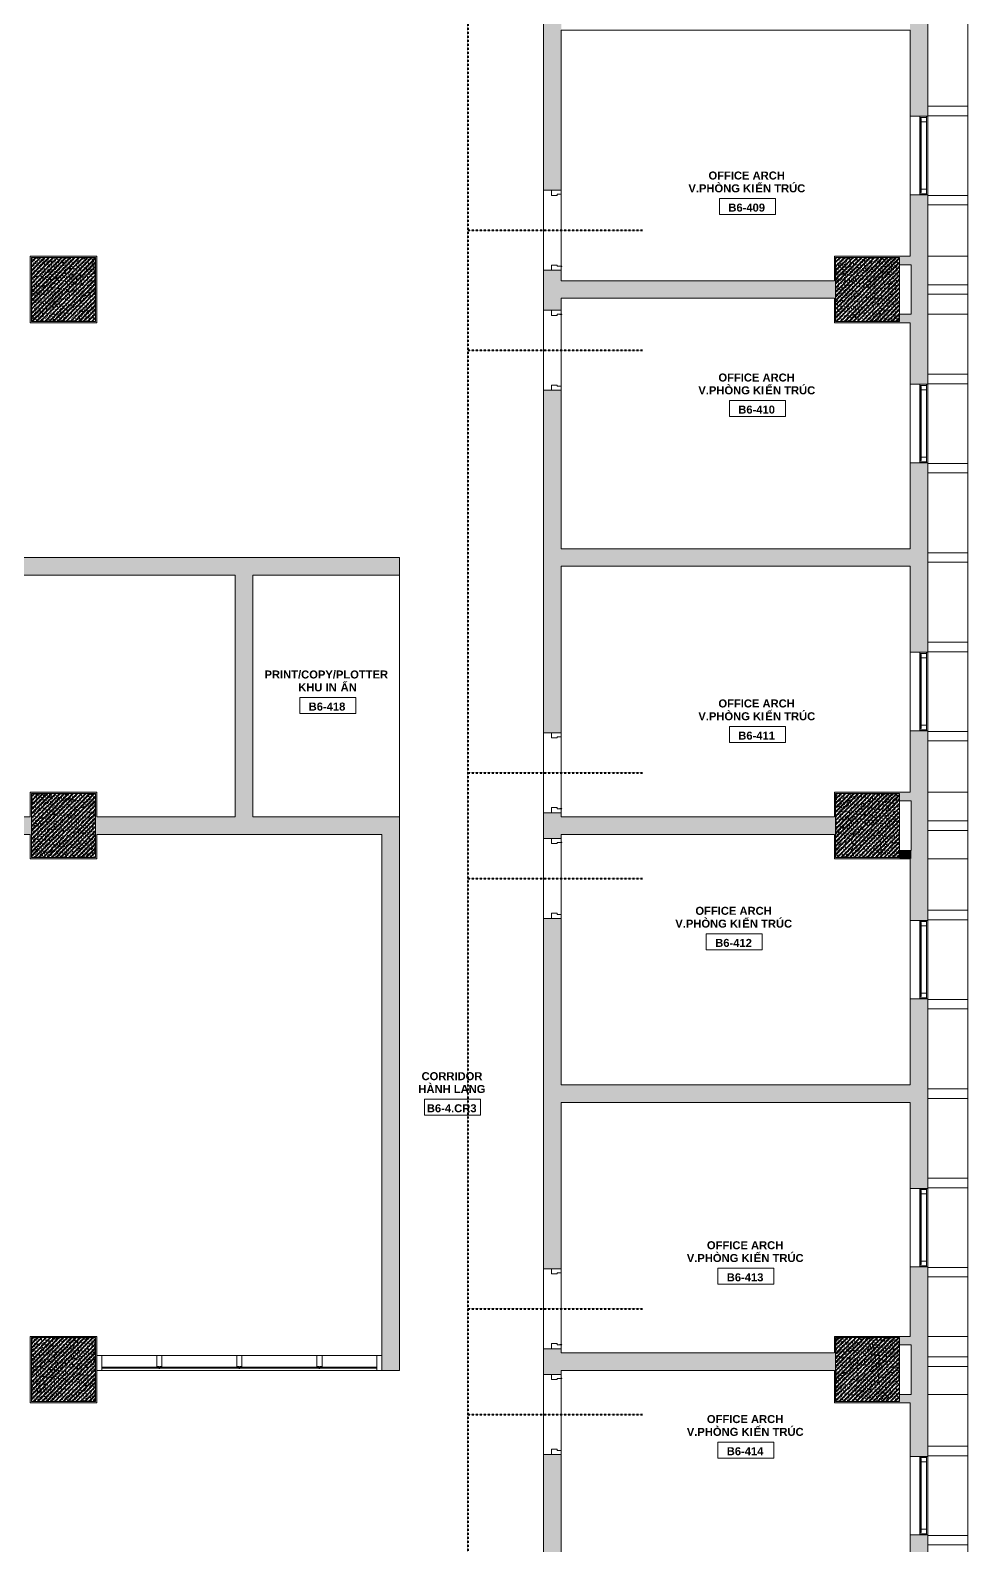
# Model space of a CAD drawing. Header units: millimetres. Extents: x -32790 to 17860, y 16874 to 75497.
# Drawn here: x 6145 to 17860, y 31745 to 50687 of the extents above; entities that cross this region are included whole.
import ezdxf

# ---------------------------------------------------------------- set-up
doc = ezdxf.new("R2010")
doc.units = ezdxf.units.MM
doc.linetypes.add('dash 1-1', pattern=[2, 1, -1])
for name, color, linetype, lineweight in [('A-AREA-IDEN', 2, 'Continuous', 9), ('A-DETL', 90, 'Continuous', 5), ('A-DOOR', 31, 'Continuous', 5), ('A-DOOR-FRAM', 31, 'Continuous', 5), ('A-FLOR', 192, 'Continuous', 5), ('A-GLAZ', 151, 'Continuous', 5), ('A-GLAZ-CURT', 52, 'Continuous', 5), ('A-GLAZ-CWMG', 51, 'Continuous', 5), ('A-WALL', 113, 'Continuous', 5), ('A-WALL-PATT', 111, 'Continuous', 5), ('S-COLS', 52, 'Continuous', 5)]:
    doc.layers.add(name, color=color, linetype=linetype, lineweight=lineweight)
doc.styles.add('Arial_B', font='arialbd.ttf', dxfattribs={"height": 100})
doc.styles.add('Arial_B_1', font='arialbd.ttf', dxfattribs={"height": 100})
pattern_1 = [(50, (0, 0), (63.763904, -5.57885), [6.668, -73.343]), (355, (0, 0), (-12.33488, 66.86951), [5.334, -58.674]), (100.451, (5.314, -0.465), (51.43036, 61.29098), [5.667, -62.332]), (46.184, (0, 17.78), (94.87722, -14.71484), [10.001, -110.014]), (96.636, (7.91, 16.55), (83.09115, 86.5993), [8.5, -93.497]), (351.184, (0, 17.78), (83.09204, 86.59928), [8.001, -88.011]), (21, (8.89, 13.335), (53.064487, -35.792726), [6.667, -73.342]), (326, (8.89, 13.335), (21.63066, 64.46546), [5.334, -58.674]), (71.451, (13.31, 10.35), (74.69646, 28.67237), [5.667, -62.332]), (37.5, (0, 0), (1.080413, 29.594271), [1.676, -56.286, 1.676, -57.887, -58.896]), (37.5, (0, 0), (1.080413, 29.594271), [-117.526, 1.676, -57.22]), (7.5, (0, 0), (23.386368, 35.063507), [1.676, -32.283, 1.676, -54.953, -22.447]), (7.5, (0, 0), (23.386368, 35.063507), [-90.589, 1.676, -20.771]), (327.5, (-19.825, 0), (47.456567, -2.005468), [1.676, -20.549, 1.676, -67.666, -92.011]), (327.5, (-19.825, 0), (47.456567, -2.005468), [-91.567, 1.676, -90.335]), (317.5, (-28.715, 0), (51.844948, 8.89904), [1.676, -27.216, 1.676, -44.374, -65.342]), (317.5, (-28.715, 0), (51.844948, 8.89904), [-74.943, 1.676, -63.665]), (45, (0, 0), (-26.715908, 26.715908), []), (45, (0, 10.89), (-26.715908, 26.715908), [])]

# ---------------------------------------------------------------- blocks, each defined once
blk = doc.blocks.new('M_Concrete-Square-Column - C1 - 800 X 800-V3-4th Traffic Floor Plan - Pedestrian')
at = {"layer": 'S-COLS'}
h = blk.add_hatch(dxfattribs=at)
h.set_pattern_fill('FP_6', color=256, style=0, pattern_type=2)
h.set_pattern_definition([(50, (-16610.066, -33947), (63.763904, -5.57885), [6.667, -73.342]), (355, (-16610.066, -33947), (-12.33488, 66.86951), [5.334, -58.674]), (100.451, (-16604.75, -33947.465), (51.43036, 61.29098), [5.667, -62.332]), (46.184, (-16610.066, -33929.22), (94.87722, -14.71484), [10.001, -110.014]), (96.636, (-16602.16, -33930.45), (83.09115, 86.5993), [8.5, -93.497]), (351.184, (-16610.07, -33929.22), (83.09204, 86.59928), [8.001, -88.011]), (21, (-16601.176, -33933.665), (53.06449, -35.792726), [6.667, -73.342]), (326, (-16601.176, -33933.665), (21.63066, 64.46546), [5.334, -58.674]), (71.451, (-16596.754, -33936.65), (74.69646, 28.67237), [5.667, -62.332]), (37.5, (-16610.066, -33947), (1.080413, 29.594271), [1.676, -56.286, 1.676, -57.887, -58.896]), (37.5, (-16610.066, -33947), (1.080413, 29.594271), [-117.526, 1.676, -57.22]), (7.5, (-16610.066, -33947), (23.386368, 35.063507), [1.676, -32.283, 1.676, -54.953, -22.447]), (7.5, (-16610.066, -33947), (23.386368, 35.063507), [-90.589, 1.676, -20.771]), (327.5, (-16629.89, -33947), (47.456567, -2.005468), [1.676, -20.549, 1.676, -67.666, -92.012]), (327.5, (-16629.89, -33947), (47.456567, -2.005468), [-91.567, 1.676, -90.335]), (317.5, (-16638.78, -33947), (51.844948, 8.89904), [1.676, -27.216, 1.676, -44.374, -65.341]), (317.5, (-16638.78, -33947), (51.844948, 8.89904), [-74.943, 1.676, -63.665]), (45, (-16610.066, -33947), (-26.716616, 26.716616), []), (45, (-16610.066, -33936.11), (-26.716616, 26.716616), [])])
h.paths.add_polyline_path([(400, -400), (400, 400), (-400, 400), (-400, -400)])
at = {"layer": 'S-COLS', "lineweight": 15}
for p, q in [((400, 400), (-400, 400)), ((-400, 400), (-400, -400)), ((400, -400), (400, 400)), ((-400, -400), (400, -400))]:
    blk.add_line(p, q, dxfattribs=at)
blk = doc.blocks.new('M_Concrete-Square-Column - C1 - 800 X 800-10465290-4th Traffic Floor Plan - Pedestrian')
at = {"layer": 'S-COLS'}
h = blk.add_hatch(dxfattribs=at)
h.set_pattern_fill('FP_14', color=256, style=0, pattern_type=2)
h.set_pattern_definition([(50, (-16610.066, -40747), (63.763904, -5.57885), [6.667, -73.342]), (355, (-16610.066, -40747), (-12.33488, 66.86951), [5.334, -58.674]), (100.451, (-16604.75, -40747.465), (51.43036, 61.29098), [5.667, -62.332]), (46.184, (-16610.066, -40729.22), (94.87722, -14.71484), [10.001, -110.014]), (96.636, (-16602.16, -40730.45), (83.09115, 86.5993), [8.5, -93.497]), (351.184, (-16610.07, -40729.22), (83.09204, 86.59928), [8.001, -88.011]), (21, (-16601.176, -40733.665), (53.064487, -35.792726), [6.668, -73.343]), (326, (-16601.176, -40733.665), (21.63066, 64.46546), [5.334, -58.674]), (71.451, (-16596.754, -40736.65), (74.69646, 28.67237), [5.667, -62.332]), (37.5, (-16610.066, -40747), (1.080413, 29.594271), [1.676, -56.286, 1.676, -57.887, -58.896]), (37.5, (-16610.066, -40747), (1.080413, 29.594271), [-117.526, 1.676, -57.22]), (7.5, (-16610.066, -40747), (23.386368, 35.063507), [1.676, -32.283, 1.676, -54.953, -22.447]), (7.5, (-16610.066, -40747), (23.386368, 35.063507), [-90.589, 1.676, -20.771]), (327.5, (-16629.89, -40747), (47.456567, -2.005468), [1.676, -20.549, 1.676, -67.666, -92.011]), (327.5, (-16629.89, -40747), (47.456567, -2.005468), [-91.567, 1.676, -90.335]), (317.5, (-16638.78, -40747), (51.844948, 8.89904), [1.676, -27.216, 1.676, -44.374, -65.342]), (317.5, (-16638.78, -40747), (51.844948, 8.89904), [-74.943, 1.676, -63.665]), (45, (-16610.066, -40747), (-26.716616, 26.716616), []), (45, (-16610.066, -40736.11), (-26.716616, 26.716616), [])])
h.paths.add_polyline_path([(400, -400), (400, 400), (-400, 400), (-400, -400)])
at = {"layer": 'S-COLS', "lineweight": 15}
for p, q in [((400, 400), (-400, 400)), ((-400, 400), (-400, -400)), ((400, -400), (400, 400)), ((-400, -400), (400, -400))]:
    blk.add_line(p, q, dxfattribs=at)
blk = doc.blocks.new('M_Concrete-Square-Column - C1 - 800 X 800-V9-4th Traffic Floor Plan - Pedestrian')
at = {"layer": 'S-COLS'}
h = blk.add_hatch(dxfattribs=at)
h.set_pattern_fill('FP_15', color=256, style=0, pattern_type=2)
h.set_pattern_definition([(50, (-16610.066, -47447), (63.763904, -5.57885), [6.667, -73.342]), (355, (-16610.066, -47447), (-12.33488, 66.86951), [5.334, -58.674]), (100.451, (-16604.75, -47447.465), (51.43036, 61.29098), [5.667, -62.332]), (46.184, (-16610.066, -47429.22), (94.87722, -14.71484), [10.001, -110.014]), (96.636, (-16602.16, -47430.45), (83.09115, 86.5993), [8.5, -93.497]), (351.184, (-16610.07, -47429.22), (83.09204, 86.59928), [8.001, -88.011]), (21, (-16601.176, -47433.665), (53.064487, -35.792726), [6.668, -73.343]), (326, (-16601.176, -47433.665), (21.63066, 64.46546), [5.334, -58.674]), (71.451, (-16596.754, -47436.65), (74.69646, 28.67237), [5.667, -62.332]), (37.5, (-16610.066, -47447), (1.080413, 29.594271), [1.676, -56.286, 1.676, -57.887, -58.896]), (37.5, (-16610.066, -47447), (1.080413, 29.594271), [-117.526, 1.676, -57.22]), (7.5, (-16610.066, -47447), (23.386368, 35.063507), [1.676, -32.283, 1.676, -54.953, -22.447]), (7.5, (-16610.066, -47447), (23.386368, 35.063507), [-90.589, 1.676, -20.771]), (327.5, (-16629.89, -47447), (47.456567, -2.005468), [1.676, -20.549, 1.676, -67.666, -92.011]), (327.5, (-16629.89, -47447), (47.456567, -2.005468), [-91.567, 1.676, -90.335]), (317.5, (-16638.78, -47447), (51.844948, 8.89904), [1.676, -27.216, 1.676, -44.374, -65.342]), (317.5, (-16638.78, -47447), (51.844948, 8.89904), [-74.943, 1.676, -63.665]), (45, (-16610.066, -47447), (-26.716616, 26.716616), []), (45, (-16610.066, -47436.11), (-26.716616, 26.716616), [])])
h.paths.add_polyline_path([(-400, -400), (400, -400), (400, 400), (-400, 400)])
at = {"layer": 'S-COLS', "lineweight": 15}
for p, q in [((400, 400), (-400, 400)), ((-400, 400), (-400, -400)), ((400, -400), (400, 400)), ((-400, -400), (400, -400))]:
    blk.add_line(p, q, dxfattribs=at)
blk = doc.blocks.new('DP3-D301 - DP3-D301-9166700-4th Traffic Floor Plan - Pedestrian')
at = {"layer": 'A-DOOR'}
for p, q in [((447, 113), (447, 94)), ((447, 94), (450, 94)), ((450, 94), (450, 108))]:
    blk.add_line(p, q, dxfattribs=at)
for centre, radius, start, end in [((450, 113), 3, 290.6789, 180), ((450, 113), 3, 48.0065, 121.3362), ((450, 113), 3, 48.0065, 121.3362), ((450, 113), 3, 48.0065, 121.3362), ((450, 113), 3, 48.0065, 121.3362), ((450, 113), 3, 48.0065, 121.3362), ((450, 113), 3, 48.0065, 121.3362), ((450, 113), 3, 48.0065, 121.3362), ((452, 108), 2.19, 120.9247, 176.9338)]:
    blk.add_arc(centre, radius, start, end, dxfattribs=at)
at = {"layer": 'A-DOOR-FRAM'}
for p, q in [((-450, 110), (-500, 110)), ((-450, 60), (-450, 110)), ((-435, 60), (-450, 60)), ((-435, -10), (-435, 60)), ((450, 60), (435, 60)), ((435, 60), (435, -10)), ((450, 94), (450, 60)), ((500, 110), (451, 110)), ((-500, -10), (-435, -10)), ((435, -10), (500, -10))]:
    blk.add_line(p, q, dxfattribs=at)
blk = doc.blocks.new('DP3-D301 - DP3-D301-9166699-4th Traffic Floor Plan - Pedestrian')
at = {"layer": 'A-DOOR'}
for p, q in [((447, -94), (447, -113)), ((450, -94), (447, -94)), ((450, -108), (450, -94))]:
    blk.add_line(p, q, dxfattribs=at)
for centre, radius, start, end in [((450, -113), 3, 180, 69.3211), ((450, -113), 3, 238.6638, 311.9935), ((450, -113), 3, 238.6638, 311.9935), ((450, -113), 3, 238.6638, 311.9935), ((450, -113), 3, 238.6638, 311.9935), ((450, -113), 3, 238.6638, 311.9935), ((450, -113), 3, 238.6638, 311.9935), ((450, -113), 3, 238.6638, 311.9935), ((452, -108), 2.19, 183.0662, 239.0753)]:
    blk.add_arc(centre, radius, start, end, dxfattribs=at)
at = {"layer": 'A-DOOR-FRAM'}
for p, q in [((-500, 10), (-435, 10)), ((-435, 10), (-435, -60)), ((435, 10), (500, 10)), ((435, -60), (435, 10)), ((-450, -110), (-500, -110)), ((-450, -60), (-450, -110)), ((-435, -60), (-450, -60)), ((450, -60), (435, -60)), ((450, -94), (450, -60)), ((500, -110), (451, -110))]:
    blk.add_line(p, q, dxfattribs=at)
blk = doc.blocks.new('System Panel - Glass 12mm-12430897-4th Traffic Floor Plan - Pedestrian')
at = {"layer": 'A-GLAZ-CURT'}
for p, q in [((356, 39), (-356, 39)), ((-356, 39), (-356, 26)), ((-356, 26), (356, 26)), ((356, 26), (356, 39))]:
    blk.add_line(p, q, dxfattribs=at)
blk = doc.blocks.new('Rectangular Mullion - 185x65-11651168-4th Traffic Floor Plan - Pedestrian')
at = {"layer": 'A-GLAZ-CWMG'}
for p, q in [((7725, 34122), (7040, 34122)), ((7040, 33937), (7758, 33937))]:
    blk.add_line(p, q, dxfattribs=at)
blk = doc.blocks.new('Rectangular Mullion - 185x65-12430898-4th Traffic Floor Plan - Pedestrian')
at = {"layer": 'A-GLAZ-CWMG'}
for p, q in [((-65, 0), (0, 0)), ((-65, -185), (-65, 0)), ((0, 0), (0, -185)), ((0, -185), (-65, -185))]:
    blk.add_line(p, q, dxfattribs=at)
blk = doc.blocks.new('Rectangular Mullion - 185x65-12430899-4th Traffic Floor Plan - Pedestrian')
at = {"layer": 'A-GLAZ-CWMG'}
for p, q in [((-65, 0), (-65, -185)), ((0, 0), (-65, 0)), ((0, -185), (0, 0)), ((-65, -185), (0, -185))]:
    blk.add_line(p, q, dxfattribs=at)
blk = doc.blocks.new('VGU_CLUSTER_W1C - W2C - VGU_CLUSTER_W2C-8584645-4th Traffic Floor Plan - Pedestrian')
at = {"layer": 'A-GLAZ', "lineweight": 9}
for p, q in [((-477, 95), (-490, 95)), ((-490, 12), (-477, 12)), ((-477, 95), (-477, 12)), ((-421, 95), (-477, 95)), ((-477, 12), (-477, 95)), ((-477, 12), (-462, 12)), ((-462, 12), (-462, 28)), ((-462, 28), (-421, 28)), ((-421, 28), (-451, 28)), ((-451, 28), (-451, 21)), ((-451, 21), (-391, 21)), ((-391, 21), (-391, 28)), ((391, 28), (391, 21)), ((391, 21), (451, 21)), ((477, 95), (421, 95)), ((421, 28), (462, 28)), ((451, 28), (421, 28)), ((451, 21), (451, 28)), ((462, 28), (462, 12)), ((462, 12), (477, 12)), ((477, 12), (477, 95)), ((490, 95), (477, 95)), ((477, 95), (477, 12)), ((477, 12), (490, 12))]:
    blk.add_line(p, q, dxfattribs=at)
at = {"layer": 'A-GLAZ'}
for p, q in [((-462, 12), (462, 12)), ((-421, 95), (421, 95)), ((-421, 95), (-421, 28)), ((421, 28), (-421, 28)), ((-391, 21), (391, 21)), ((421, 95), (421, 28))]:
    blk.add_line(p, q, dxfattribs=at)
blk = doc.blocks.new('System Panel - Glass 12mm-12430900-4th Traffic Floor Plan - Pedestrian')
at = {"layer": 'A-GLAZ-CURT'}
for p, q in [((494, 38.5), (-494, 38.5)), ((-494, 38.5), (-494, 26.5)), ((-494, 26.5), (494, 26.5)), ((494, 26.5), (494, 38.5))]:
    blk.add_line(p, q, dxfattribs=at)
blk = doc.blocks.new('Rectangular Mullion - 185x65-11415742-4th Traffic Floor Plan - Pedestrian')
at = {"layer": 'A-GLAZ-CWMG'}
for p, q in [((-1520, 65735), (-1520, 64735)), ((-1335, 64767), (-1335, 65702))]:
    blk.add_line(p, q, dxfattribs=at)
blk = doc.blocks.new('Rectangular Mullion - 185x65-11651170-4th Traffic Floor Plan - Pedestrian')
at = {"layer": 'A-GLAZ-CWMG'}
for p, q in [((10475, 34122), (9790, 34122)), ((9758, 33937), (10475, 33937))]:
    blk.add_line(p, q, dxfattribs=at)
blk = doc.blocks.new('Rectangular Mullion - 165X65-12430896-4th Traffic Floor Plan - Pedestrian')
at = {"layer": 'A-GLAZ-CWMG'}
for p, q in [((-32.5, -185), (-32.5, -50)), ((-32.5, -50), (-6, -50)), ((32.5, -185), (-32.5, -185)), ((-6, -50), (-6, -25)), ((-6, -25), (6, -25)), ((6, -25), (6, -50)), ((6, -50), (32.5, -50)), ((32.5, -50), (32.5, -185))]:
    blk.add_line(p, q, dxfattribs=at)
blk = doc.blocks.new('Rectangular Mullion - TWOG-PROFILE-Mullion-120X500-11998589-4th Traffic Floor Plan - Pedestrian')
at = {"layer": 'A-GLAZ-CWMG'}
for p, q in [((-60, -250), (-60, 250)), ((-60, 250), (60, 250)), ((60, 250), (60, -250)), ((60, -250), (-60, -250))]:
    blk.add_line(p, q, dxfattribs=at)
blk = doc.blocks.new('Room Tag - Room Tag-8377849-4th Traffic Floor Plan - Pedestrian')
at = {"layer": 'A-AREA-IDEN'}
for p, q in [((-7, -0.80625), (-7, -4.80625)), ((-7, -0.80625), (7, -0.80625)), ((7, -0.80625), (7, -4.80625)), ((-7, -4.80625), (7, -4.80625))]:
    blk.add_line(p, q, dxfattribs=at)

msp = doc.modelspace()

# ---------------------------------------------------------------- hatches: boundary and pattern name
at = {"layer": 'A-WALL-PATT'}
h = msp.add_hatch(color=256, dxfattribs=at)
h.paths.add_polyline_path([(12780, 27237), (12780, 27507), (12560, 27507), (12560, 27237)])
h.paths.add_polyline_path([(12780, 28507), (12780, 32887), (12560, 32887), (12560, 28507)])
h.paths.add_polyline_path([(12560, 33887), (12780, 33887), (12780, 34207), (12560, 34207), (12560, 33937)])
h.paths.add_polyline_path([(12780, 35207), (12780, 39587), (12560, 39587), (12560, 35207)])
h.paths.add_polyline_path([(12780, 40587), (12780, 40907), (12560, 40907), (12560, 40587)])
h.paths.add_polyline_path([(12560, 41907), (12780, 41907), (12780, 46187), (12560, 46187), (12560, 42071)])
h.paths.add_polyline_path([(12780, 47187), (12780, 47687), (12560, 47687), (12560, 47187)])
h.paths.add_polyline_path([(12780, 48687), (12780, 52787), (12560, 52787), (12560, 48687)])
h.paths.add_polyline_path([(12780, 53787), (12780, 54307), (12560, 54307), (12560, 53787)])
h.paths.add_polyline_path([(12780, 55307), (12780, 59687), (12560, 59687), (12560, 55307)])
h.paths.add_polyline_path([(12560, 60687), (12780, 60687), (12780, 60737), (12560, 60737)])
h = msp.add_hatch(color=256, dxfattribs=at)
h.paths.add_polyline_path([(17360, 47862), (17360, 48632), (17140, 48632), (17140, 47862)])
h.paths.add_polyline_path([(17360, 49612), (17360, 51982), (17140, 51982), (17140, 49612)])
h.paths.add_polyline_path([(17360, 52962), (17360, 53732), (17140, 53732), (17140, 52962)])
for points in [[(6145, 47847), (6975, 47847), (6975, 47862), (6145, 47862)], [(6160, 47032), (6160, 47847), (6145, 47847), (6145, 47032)], [(6975, 47032), (6975, 47847), (6960, 47847), (6960, 47032)], [(16195, 47847), (17010, 47847), (17010, 47862), (16195, 47862)], [(16195, 47032), (16210, 47032), (16210, 47847), (16195, 47847), (16195, 47047)], [(17360, 47757), (17360, 47862), (17010, 47862), (17010, 47757), (17155, 47757)], [(17360, 47757), (17155, 47757), (17155, 47137), (17360, 47137)], [(16195, 47337), (16195, 47557), (12780, 47557), (12780, 47337), (15151, 47337)], [(6960, 47047), (6160, 47047), (6160, 47032), (6960, 47032)], [(17010, 47032), (17010, 47047), (16210, 47047), (16210, 47032)], [(17010, 47032), (17360, 47032), (17360, 47137), (17010, 47137), (17010, 47047)], [(12838, 43987), (17140, 43987), (17140, 44207), (12780, 44207), (12780, 43987)], [(8925, 43877), (10760, 43877), (10760, 44097), (1705, 44097), (1705, 43877), (8705, 43877)], [(8925, 40857), (8925, 43877), (8705, 43877), (8705, 40857)], [(6145, 41147), (6975, 41147), (6975, 41162), (6145, 41162)], [(6975, 40332), (6975, 41147), (6960, 41147), (6960, 40332)], [(16210, 41147), (17010, 41147), (17010, 41162), (16195, 41162), (16195, 41147)], [(16210, 40332), (16210, 41147), (16195, 41147), (16195, 40332)], [(17360, 41057), (17360, 41162), (17010, 41162), (17010, 41057), (17155, 41057)], [(17360, 40332), (17360, 41057), (17155, 41057), (17155, 40332)], [(10760, 33937), (10760, 40857), (10540, 40857), (10540, 33937)], [(15151, 40637), (16195, 40637), (16195, 40857), (12780, 40857), (12780, 40637), (12838, 40637)], [(6960, 40347), (6160, 40347), (6160, 40332), (6960, 40332)], [(17010, 40332), (17010, 40347), (16210, 40347), (16210, 40332)], [(17140, 40332), (17155, 40332), (17155, 40437), (17010, 40437), (17010, 40332)], [(17140, 37287), (17140, 37507), (12780, 37507), (12780, 37287), (12838, 37287)], [(6160, 34347), (6975, 34347), (6975, 34362), (6145, 34362), (6145, 34347)], [(6160, 33532), (6160, 34347), (6145, 34347), (6145, 33532)], [(6975, 33532), (6975, 34347), (6960, 34347), (6960, 33532)], [(16195, 34347), (17010, 34347), (17010, 34362), (16195, 34362)], [(16195, 33532), (16210, 33532), (16210, 34347), (16195, 34347), (16195, 33547)], [(17360, 34257), (17360, 34362), (17010, 34362), (17010, 34257), (17155, 34257)], [(15151, 33937), (16195, 33937), (16195, 34157), (12780, 34157), (12780, 33937), (12838, 33937)], [(17155, 33637), (17360, 33637), (17360, 34257), (17155, 34257), (17155, 33862)], [(6960, 33532), (6960, 33547), (6160, 33547), (6160, 33532)], [(17010, 33532), (17010, 33547), (16210, 33547), (16210, 33532)], [(17140, 33532), (17360, 33532), (17360, 33637), (17010, 33637), (17010, 33532)]]:
    msp.add_hatch(color=256, dxfattribs=at).paths.add_polyline_path(points)
h = msp.add_hatch(color=256, dxfattribs=at)
h.paths.add_polyline_path([(17360, 41162), (17360, 41932), (17140, 41932), (17140, 41162)])
h.paths.add_polyline_path([(17360, 42912), (17360, 45282), (17140, 45282), (17140, 42912)])
h.paths.add_polyline_path([(17140, 46262), (17360, 46262), (17360, 47032), (17140, 47032), (17140, 46762)])
h = msp.add_hatch(color=256, dxfattribs=at)
h.paths.add_polyline_path([(6160, 40332), (6160, 40637), (6145, 40637), (6145, 40332)])
h.paths.add_polyline_path([(6145, 40857), (6160, 40857), (6160, 41147), (6145, 41147)])
h = msp.add_hatch(color=256, dxfattribs=at)
h.paths.add_polyline_path([(10540, 40637), (10540, 40857), (6975, 40857), (6975, 40637), (10526, 40637)])
h.paths.add_polyline_path([(1705, 40637), (6160, 40637), (6160, 40857), (1705, 40857)])
h = msp.add_hatch(color=256, dxfattribs=at)
h.paths.add_polyline_path([(17360, 34362), (17360, 35232), (17140, 35232), (17140, 34362)])
h.paths.add_polyline_path([(17360, 36212), (17360, 38582), (17140, 38582), (17140, 36212)])
h.paths.add_polyline_path([(17360, 39562), (17360, 40332), (17140, 40332), (17140, 39562), (17155, 39562)])
h = msp.add_hatch(color=256, dxfattribs=at)
h.paths.add_polyline_path([(17155, 27762), (17360, 27762), (17360, 28532), (17140, 28532), (17140, 27762)])
h.paths.add_polyline_path([(17140, 29512), (17360, 29512), (17360, 31882), (17140, 31882), (17140, 30344)])
h.paths.add_polyline_path([(17360, 32862), (17360, 33532), (17140, 33532), (17140, 32862)])
at = {"layer": 'S-COLS'}
h = msp.add_hatch(dxfattribs=at)
h.set_pattern_fill('FP_1', color=256, style=0, pattern_type=2)
h.set_pattern_definition(pattern_1)
h.paths.add_polyline_path([(6960, 47847), (6160, 47847), (6160, 47047), (6960, 47047)])
h = msp.add_hatch(dxfattribs=at)
h.set_pattern_fill('FP_1', color=256, style=0, pattern_type=2)
h.set_pattern_definition(pattern_1)
h.paths.add_polyline_path([(6960, 40347), (6960, 41147), (6160, 41147), (6160, 40347)])
h = msp.add_hatch(dxfattribs=at)
h.set_pattern_fill('FP_1', color=256, style=0, pattern_type=2)
h.set_pattern_definition(pattern_1)
h.paths.add_polyline_path([(6960, 33547), (6960, 34347), (6160, 34347), (6160, 33547)])

# ---------------------------------------------------------------- linework, layer by layer
at = {"layer": 'A-DETL', "linetype": 'dash 1-1', "lineweight": 40}
for p, q in [((11613, 69832), (11613, 28007)), ((11613, 48187), (13795, 48187)), ((11613, 46687), (13795, 46687)), ((11613, 41407), (13795, 41407)), ((11613, 40087), (13795, 40087)), ((11613, 34707), (13795, 34707)), ((11613, 33387), (13795, 33387))]:
    msp.add_line(p, q, dxfattribs=at)
at = {"layer": 'A-FLOR'}
for p, q in [((12560, 47687), (12560, 48687)), ((12560, 46187), (12560, 47187)), ((10760, 43877), (10760, 40857)), ((12560, 40907), (12560, 41907)), ((12560, 39587), (12560, 40587)), ((12560, 34207), (12560, 35207)), ((12560, 32887), (12560, 33887))]:
    msp.add_line(p, q, dxfattribs=at)
at = {"layer": 'A-WALL'}
for p, q in [((17860, 53837), (17860, 40332)), ((17140, 48632), (17140, 49612)), ((17360, 49612), (17360, 48632)), ((12560, 47687), (12560, 48687)), ((12780, 48637), (12780, 47740)), ((17860, 47862), (17360, 47862)), ((12560, 46187), (12560, 47187)), ((12780, 47134), (12780, 46237)), ((17860, 47137), (17360, 47137)), ((17140, 45282), (17140, 46262)), ((17360, 46262), (17360, 45282)), ((17140, 41932), (17140, 42912)), ((17360, 42912), (17360, 41932)), ((12560, 40907), (12560, 41907)), ((12780, 41857), (12780, 40960)), ((17860, 41162), (17360, 41162)), ((12560, 39587), (12560, 40587)), ((12780, 40534), (12780, 39637)), ((17860, 40332), (17360, 40332)), ((17860, 40332), (17860, 27037)), ((17140, 38582), (17140, 39562)), ((17360, 39562), (17360, 38582)), ((17140, 35232), (17140, 36212)), ((17360, 36212), (17360, 35232)), ((12560, 34207), (12560, 35207)), ((12780, 35157), (12780, 34260)), ((17860, 34362), (17360, 34362)), ((12560, 32887), (12560, 33887)), ((12780, 33834), (12780, 32937)), ((17860, 33637), (17360, 33637)), ((17140, 31882), (17140, 32862)), ((17360, 32862), (17360, 31882))]:
    msp.add_line(p, q, dxfattribs=at)
at = {"layer": 'A-WALL', "lineweight": 15}
for p, q in [((12560, 52787), (12560, 48687)), ((17360, 49612), (17360, 51982)), ((12780, 48687), (12780, 50687)), ((12780, 50687), (17140, 50687)), ((17140, 50687), (17140, 49612)), ((17140, 49612), (17360, 49612)), ((12560, 48687), (12780, 48687)), ((17140, 48632), (17140, 47862)), ((17360, 48632), (17140, 48632)), ((17360, 46262), (17360, 48632)), ((6975, 47862), (6145, 47862)), ((6145, 47862), (6145, 47032)), ((6160, 47847), (6960, 47847)), ((6160, 47047), (6160, 47847)), ((6960, 47847), (6960, 47047)), ((6975, 47032), (6975, 47862)), ((17140, 47862), (16195, 47862)), ((16195, 47862), (16195, 47557)), ((17010, 47757), (17155, 47757)), ((17155, 47757), (17155, 47137)), ((12560, 47687), (12560, 47187)), ((12780, 47687), (12560, 47687)), ((12780, 47557), (12780, 47687)), ((16195, 47557), (12780, 47557)), ((12560, 47187), (12780, 47187)), ((12780, 47337), (16195, 47337)), ((12780, 47187), (12780, 47337)), ((16195, 47337), (16195, 47032)), ((6145, 47032), (6975, 47032)), ((6960, 47047), (6160, 47047)), ((16195, 47032), (17140, 47032)), ((17155, 47137), (17010, 47137)), ((17140, 47032), (17140, 46262)), ((17140, 46262), (17360, 46262)), ((12560, 46187), (12560, 41907)), ((12780, 46187), (12560, 46187)), ((12780, 44207), (12780, 46187)), ((17140, 45282), (17140, 44207)), ((17360, 45282), (17140, 45282)), ((17360, 42912), (17360, 45282)), ((17140, 44207), (12780, 44207)), ((10760, 44097), (1485, 44097)), ((10760, 43877), (10760, 44097)), ((12780, 41907), (12780, 43987)), ((12780, 43987), (17140, 43987)), ((17140, 43987), (17140, 42912)), ((1705, 43877), (8705, 43877)), ((8705, 43877), (8705, 40857)), ((8925, 43877), (10760, 43877)), ((8925, 40857), (8925, 43877)), ((17140, 42912), (17360, 42912)), ((12560, 41907), (12780, 41907)), ((17140, 41932), (17140, 41162)), ((17360, 41932), (17140, 41932)), ((17360, 39562), (17360, 41932)), ((6975, 41162), (6145, 41162)), ((6145, 41162), (6145, 40857)), ((6160, 41147), (6960, 41147)), ((6160, 40857), (6160, 41147)), ((6960, 41147), (6960, 40347)), ((6975, 40857), (6975, 41162)), ((17140, 41162), (16195, 41162)), ((16195, 41162), (16195, 40857)), ((17010, 41057), (17155, 41057)), ((17155, 41057), (17155, 40437)), ((6145, 40857), (1705, 40857)), ((8705, 40857), (6975, 40857)), ((10760, 40857), (8925, 40857)), ((10760, 33937), (10760, 40857)), ((12560, 40907), (12560, 40587)), ((12780, 40907), (12560, 40907)), ((12780, 40857), (12780, 40907)), ((16195, 40857), (12780, 40857)), ((1705, 40637), (6145, 40637)), ((6145, 40637), (6145, 40332)), ((6160, 40347), (6160, 40637)), ((6975, 40332), (6975, 40637)), ((6975, 40637), (10540, 40637)), ((10540, 40637), (10540, 33937)), ((12560, 40587), (12780, 40587)), ((12780, 40637), (16195, 40637)), ((12780, 40587), (12780, 40637)), ((16195, 40637), (16195, 40332)), ((6960, 40347), (6160, 40347)), ((17155, 40437), (17010, 40437)), ((6145, 40332), (6975, 40332)), ((16195, 40332), (17140, 40332)), ((17140, 40332), (17140, 39562)), ((12560, 39587), (12560, 35207)), ((12780, 39587), (12560, 39587)), ((12780, 37507), (12780, 39587)), ((17140, 39562), (17360, 39562)), ((17140, 38582), (17140, 37507)), ((17360, 38582), (17140, 38582)), ((17360, 36212), (17360, 38582)), ((17140, 37507), (12780, 37507)), ((12780, 35207), (12780, 37287)), ((12780, 37287), (17140, 37287)), ((17140, 37287), (17140, 36212)), ((17140, 36212), (17360, 36212)), ((17140, 35232), (17140, 34362)), ((17360, 35232), (17140, 35232)), ((17360, 32862), (17360, 35232)), ((12560, 35207), (12780, 35207)), ((6975, 34362), (6145, 34362)), ((6145, 34362), (6145, 33532)), ((6160, 34347), (6960, 34347)), ((6160, 33547), (6160, 34347)), ((6960, 34347), (6960, 33547)), ((6975, 33532), (6975, 34362)), ((17140, 34362), (16195, 34362)), ((16195, 34362), (16195, 34157)), ((12560, 34207), (12560, 33887)), ((12780, 34207), (12560, 34207)), ((12780, 34157), (12780, 34207)), ((16195, 34157), (12780, 34157)), ((17010, 34257), (17155, 34257)), ((17155, 34257), (17155, 33637)), ((10540, 33937), (10760, 33937)), ((12780, 33937), (16195, 33937)), ((12780, 33887), (12780, 33937)), ((16195, 33937), (16195, 33532)), ((12560, 33887), (12780, 33887)), ((6145, 33532), (6975, 33532)), ((6960, 33547), (6160, 33547)), ((16195, 33532), (17140, 33532)), ((17155, 33637), (17010, 33637)), ((17140, 33532), (17140, 32862)), ((12560, 32887), (12560, 28507)), ((12780, 32887), (12560, 32887)), ((12780, 30757), (12780, 32887)), ((17140, 32862), (17360, 32862)), ((17140, 31882), (17140, 30757)), ((17360, 31882), (17140, 31882)), ((17360, 29512), (17360, 31882))]:
    msp.add_line(p, q, dxfattribs=at)
at = {"layer": 'S-COLS', "lineweight": 15}
for p, q in [((6960, 47847), (6160, 47847)), ((6160, 47847), (6160, 47047)), ((6960, 47047), (6960, 47847)), ((6160, 47047), (6960, 47047)), ((6960, 41147), (6160, 41147)), ((6160, 41147), (6160, 40857)), ((6960, 40347), (6960, 41147)), ((6160, 40857), (6160, 40637)), ((6160, 40637), (6160, 40347)), ((6160, 40347), (6960, 40347)), ((6960, 34347), (6160, 34347)), ((6160, 34347), (6160, 33547)), ((6960, 33547), (6960, 34347)), ((6160, 33547), (6960, 33547))]:
    msp.add_line(p, q, dxfattribs=at)

# ---------------------------------------------------------------- block references
at = {"layer": 'A-AREA-IDEN', "xscale": 49.99999999999998, "yscale": 49.99999999999998, "zscale": 49.99999999999998}
for p in [(15107, 48625), (15232, 46100), (9862, 42388), (15232, 42025), (14943, 39433), (11422, 37366), (15087, 35253), (15087, 33080)]:
    msp.add_blockref('Room Tag - Room Tag-8377849-4th Traffic Floor Plan - Pedestrian', p, dxfattribs=at)
at = {"layer": 'A-DOOR-FRAM'}
for name, p, rotation in [('DP3-D301 - DP3-D301-9166700-4th Traffic Floor Plan - Pedestrian', (12670, 48187), 270.0000000000001), ('DP3-D301 - DP3-D301-9166699-4th Traffic Floor Plan - Pedestrian', (12670, 46687), 90.00000000000007), ('DP3-D301 - DP3-D301-9166700-4th Traffic Floor Plan - Pedestrian', (12670, 41407), 270.0000000000001), ('DP3-D301 - DP3-D301-9166699-4th Traffic Floor Plan - Pedestrian', (12670, 40087), 90.0000000000001), ('DP3-D301 - DP3-D301-9166700-4th Traffic Floor Plan - Pedestrian', (12670, 34707), 270.0000000000001), ('DP3-D301 - DP3-D301-9166699-4th Traffic Floor Plan - Pedestrian', (12670, 33387), 90.00000000000007)]:
    msp.add_blockref(name, p, dxfattribs=dict(at, rotation=rotation))
at = {"layer": 'A-GLAZ', "rotation": 270}
for p in [(17250, 49122), (17250, 45772), (17250, 42422), (17250, 39072), (17250, 35722), (17250, 32372)]:
    msp.add_blockref('VGU_CLUSTER_W1C - W2C - VGU_CLUSTER_W2C-8584645-4th Traffic Floor Plan - Pedestrian', p, dxfattribs=at)
at = {"layer": 'A-GLAZ-CURT'}
for name, p in [('System Panel - Glass 12mm-12430897-4th Traffic Floor Plan - Pedestrian', (7396, 33937)), ('System Panel - Glass 12mm-12430900-4th Traffic Floor Plan - Pedestrian', (8258, 33937)), ('System Panel - Glass 12mm-12430900-4th Traffic Floor Plan - Pedestrian', (9258, 33937)), ('System Panel - Glass 12mm-12430897-4th Traffic Floor Plan - Pedestrian', (10119, 33937))]:
    msp.add_blockref(name, p, dxfattribs=at)
at = {"layer": 'A-GLAZ-CWMG', "extrusion": (0, 0, -1)}
for name, p, rotation in [('Rectangular Mullion - TWOG-PROFILE-Mullion-120X500-11998589-4th Traffic Floor Plan - Pedestrian', (-17610, 49680), 90.00000000000007), ('Rectangular Mullion - TWOG-PROFILE-Mullion-120X500-11998589-4th Traffic Floor Plan - Pedestrian', (-17610, 48564), 90.00000000000007), ('Rectangular Mullion - TWOG-PROFILE-Mullion-120X500-11998589-4th Traffic Floor Plan - Pedestrian', (-17610, 47447), 90.00000000000007), ('Rectangular Mullion - TWOG-PROFILE-Mullion-120X500-11998589-4th Traffic Floor Plan - Pedestrian', (-17610, 46330), 90.00000000000007), ('Rectangular Mullion - TWOG-PROFILE-Mullion-120X500-11998589-4th Traffic Floor Plan - Pedestrian', (-17610, 45214), 90.00000000000007), ('Rectangular Mullion - TWOG-PROFILE-Mullion-120X500-11998589-4th Traffic Floor Plan - Pedestrian', (-17610, 44097), 90.00000000000007), ('Rectangular Mullion - TWOG-PROFILE-Mullion-120X500-11998589-4th Traffic Floor Plan - Pedestrian', (-17610, 42980), 90.00000000000007), ('Rectangular Mullion - TWOG-PROFILE-Mullion-120X500-11998589-4th Traffic Floor Plan - Pedestrian', (-17610, 41864), 90.00000000000007), ('Rectangular Mullion - TWOG-PROFILE-Mullion-120X500-11998589-4th Traffic Floor Plan - Pedestrian', (-17610, 40747), 90.00000000000007), ('Rectangular Mullion - TWOG-PROFILE-Mullion-120X500-11998589-4th Traffic Floor Plan - Pedestrian', (-17610, 39630), 90.00000000000007), ('Rectangular Mullion - TWOG-PROFILE-Mullion-120X500-11998589-4th Traffic Floor Plan - Pedestrian', (-17610, 38514), 90.00000000000007), ('Rectangular Mullion - TWOG-PROFILE-Mullion-120X500-11998589-4th Traffic Floor Plan - Pedestrian', (-17610, 37397), 90.00000000000007), ('Rectangular Mullion - TWOG-PROFILE-Mullion-120X500-11998589-4th Traffic Floor Plan - Pedestrian', (-17610, 36280), 90.00000000000007), ('Rectangular Mullion - TWOG-PROFILE-Mullion-120X500-11998589-4th Traffic Floor Plan - Pedestrian', (-17610, 35164), 90.00000000000007), ('Rectangular Mullion - 165X65-12430896-4th Traffic Floor Plan - Pedestrian', (-7758, 33937), 180), ('Rectangular Mullion - 165X65-12430896-4th Traffic Floor Plan - Pedestrian', (-8758, 33937), 180), ('Rectangular Mullion - 165X65-12430896-4th Traffic Floor Plan - Pedestrian', (-9758, 33937), 180), ('Rectangular Mullion - 185x65-12430898-4th Traffic Floor Plan - Pedestrian', (-10540, 33937), 180), ('Rectangular Mullion - TWOG-PROFILE-Mullion-120X500-11998589-4th Traffic Floor Plan - Pedestrian', (-17610, 34047), 90.00000000000007), ('Rectangular Mullion - TWOG-PROFILE-Mullion-120X500-11998589-4th Traffic Floor Plan - Pedestrian', (-17610, 32930), 90.00000000000007), ('Rectangular Mullion - TWOG-PROFILE-Mullion-120X500-11998589-4th Traffic Floor Plan - Pedestrian', (-17610, 31814), 90.00000000000007)]:
    msp.add_blockref(name, p, dxfattribs=dict(at, rotation=rotation))
at = {"layer": 'A-GLAZ-CWMG'}
for name, p, rotation in [('Rectangular Mullion - 185x65-12430899-4th Traffic Floor Plan - Pedestrian', (6975, 33937), 180), ('Rectangular Mullion - 185x65-11415742-4th Traffic Floor Plan - Pedestrian', (73492, 35457), 89.99999999999964), ('Rectangular Mullion - 185x65-11415742-4th Traffic Floor Plan - Pedestrian', (74492, 35457), 89.99999999999964)]:
    msp.add_blockref(name, p, dxfattribs=dict(at, rotation=rotation))
for name in ['Rectangular Mullion - 185x65-11651168-4th Traffic Floor Plan - Pedestrian', 'Rectangular Mullion - 185x65-11651170-4th Traffic Floor Plan - Pedestrian']:
    msp.add_blockref(name, (0, 0), dxfattribs=at)
at = {"layer": 'S-COLS', "lineweight": 15}
for name, p in [('M_Concrete-Square-Column - C1 - 800 X 800-V9-4th Traffic Floor Plan - Pedestrian', (16610, 47447)), ('M_Concrete-Square-Column - C1 - 800 X 800-10465290-4th Traffic Floor Plan - Pedestrian', (16610, 40747)), ('M_Concrete-Square-Column - C1 - 800 X 800-V3-4th Traffic Floor Plan - Pedestrian', (16610, 33947))]:
    msp.add_blockref(name, p, dxfattribs=at)

# ---------------------------------------------------------------- texts
at = {"layer": 'A-AREA-IDEN', "char_height": 100, "attachment_point": 1}
for s, insert, width, style in [('OFFICE ARCH', (14621, 48922), 1174.47, 'Arial_B'), ('V.PHÒNG KI', (14370, 48762), 1014.13, 'Arial_B'), ('\\fArial|b1|i0|c254|p34|;Ế', (15207, 48762), 116.24, 'Arial_B_1'), ('N TRÚC', (15303, 48762), 653.38, 'Arial_B'), ('B6-409', (14869, 48521), 565.19, 'Arial_B'), ('V.PHÒNG KI', (14494, 46237), 1014.13, 'Arial_B'), ('OFFICE ARCH', (14745, 46397), 1174.47, 'Arial_B'), ('\\fArial|b1|i0|c254|p34|;Ế', (15331, 46237), 116.24, 'Arial_B_1'), ('N TRÚC', (15427, 46237), 653.38, 'Arial_B'), ('B6-410', (14993, 45996), 565.19, 'Arial_B'), ('PRINT/COPY/PLOTTER', (9072, 42685), 1912.02, 'Arial_B'), ('KHU IN ', (9493, 42525), 641.35, 'Arial_B'), ('\\fArial|b1|i0|c254|p34|;Ấ', (10023, 42525), 124.26, 'Arial_B_1'), ('\\fArial|b1|i0|c0|p34|;N', (10125, 42525), 124.26, 'Arial_B'), ('B6-418', (9624, 42284), 565.19, 'Arial_B'), ('OFFICE ARCH', (14745, 42323), 1174.47, 'Arial_B'), ('V.PHÒNG KI', (14494, 42163), 1014.13, 'Arial_B'), ('\\fArial|b1|i0|c254|p34|;Ế', (15331, 42163), 116.24, 'Arial_B_1'), ('N TRÚC', (15427, 42163), 653.38, 'Arial_B'), ('B6-411', (14993, 41921), 565.19, 'Arial_B'), ('V.PHÒNG KI', (14206, 39571), 1014.13, 'Arial_B'), ('OFFICE ARCH', (14457, 39731), 1174.47, 'Arial_B'), ('\\fArial|b1|i0|c254|p34|;Ế', (15042, 39571), 116.24, 'Arial_B_1'), ('N TRÚC', (15138, 39571), 653.38, 'Arial_B'), ('B6-412', (14705, 39330), 565.19, 'Arial_B'), ('HÀNH LANG', (10995, 37504), 1030.17, 'Arial_B'), ('CORRIDOR', (11035, 37664), 933.97, 'Arial_B'), ('B6-4.CR3', (11101, 37263), 765.61, 'Arial_B'), ('OFFICE ARCH', (14601, 35551), 1174.47, 'Arial_B'), ('\\fArial|b1|i0|c254|p34|;Ế', (15186, 35391), 116.24, 'Arial_B_1'), ('V.PHÒNG KI', (14350, 35391), 1014.13, 'Arial_B'), ('N TRÚC', (15282, 35391), 653.38, 'Arial_B'), ('B6-413', (14849, 35150), 565.19, 'Arial_B'), ('OFFICE ARCH', (14601, 33378), 1174.47, 'Arial_B'), ('V.PHÒNG KI', (14350, 33218), 1014.13, 'Arial_B'), ('\\fArial|b1|i0|c254|p34|;Ế', (15186, 33218), 116.24, 'Arial_B_1'), ('N TRÚC', (15282, 33218), 653.38, 'Arial_B'), ('B6-414', (14849, 32976), 565.19, 'Arial_B')]:
    msp.add_mtext(s, dxfattribs=dict(at, insert=insert, width=width, style=style))

doc.saveas('drawing.dxf')
